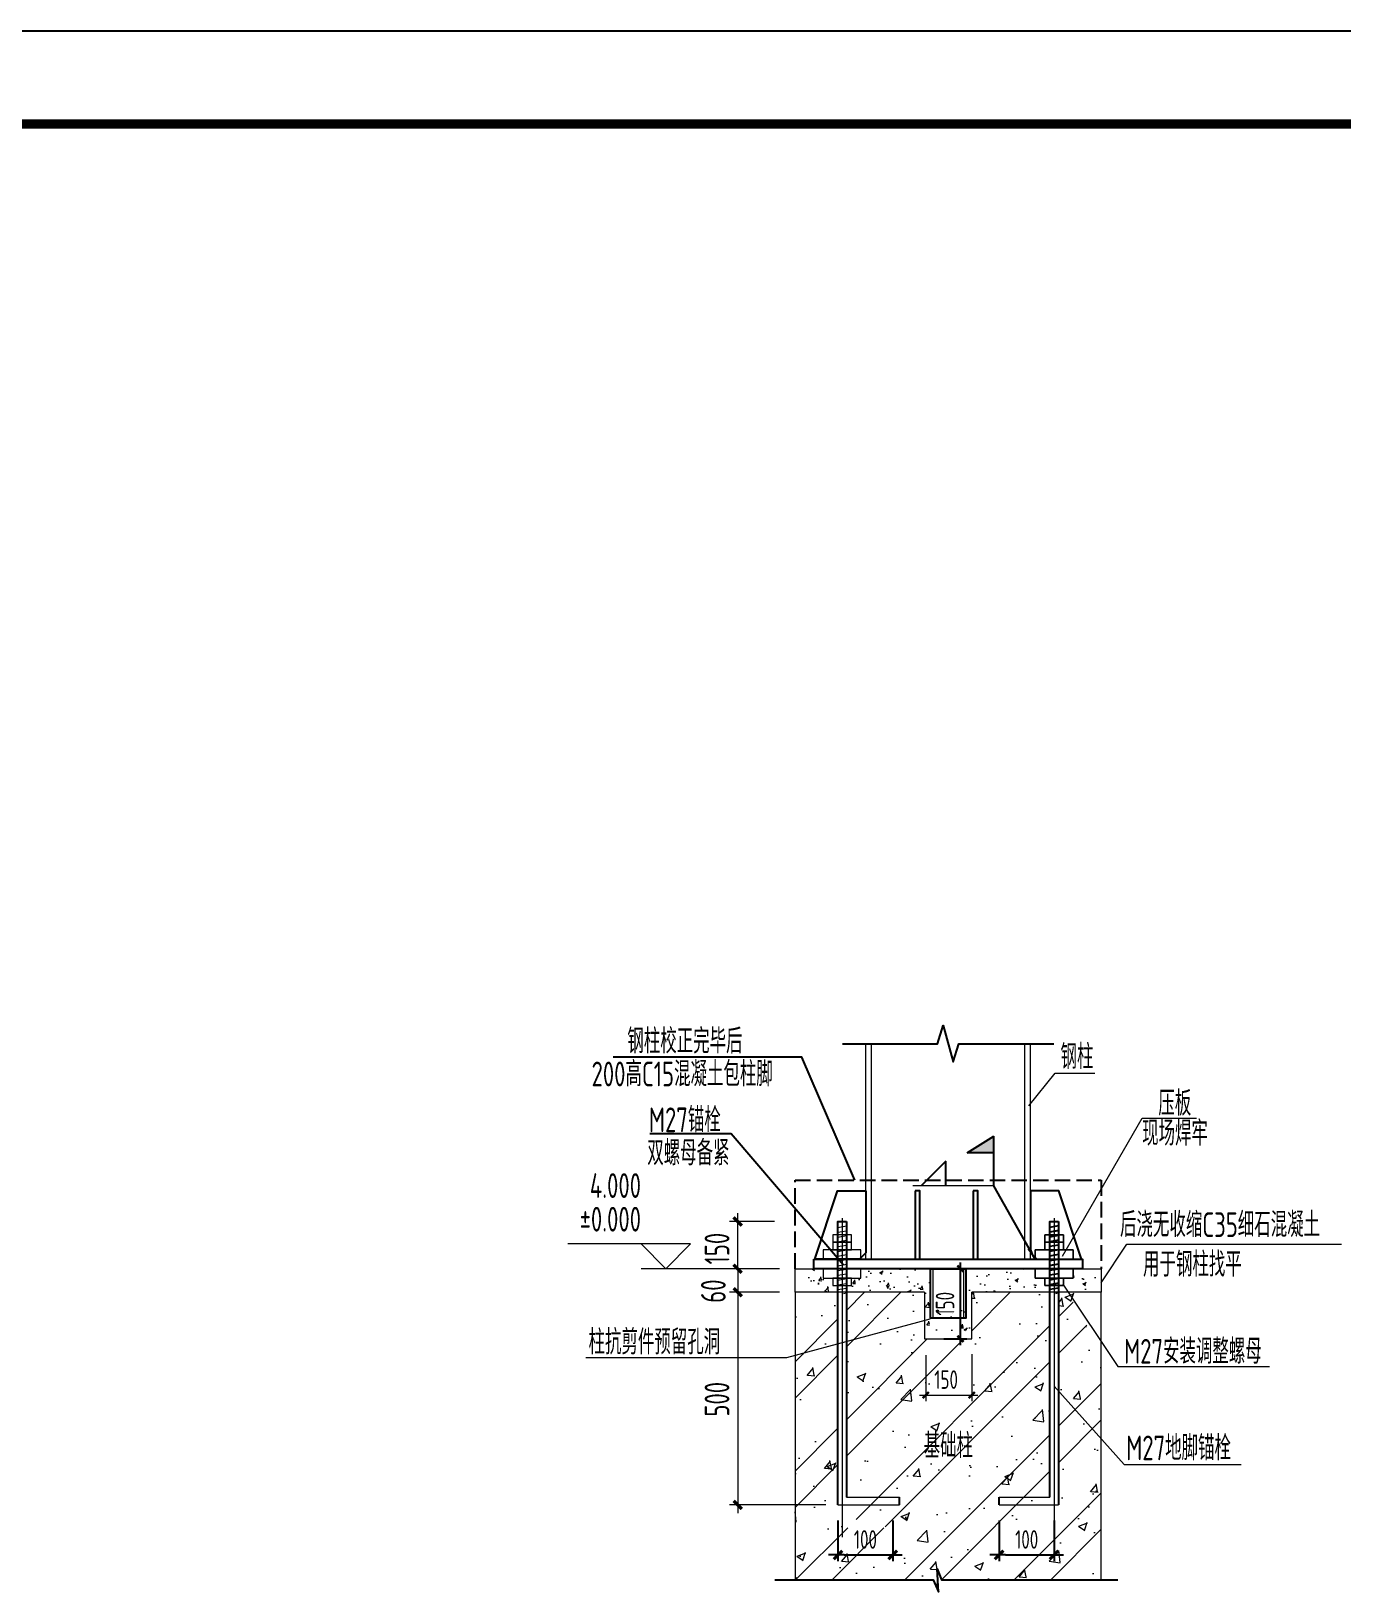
# Model space of a CAD drawing. Extents: x 69728788 to 150676229, y 15322671 to 43663798.
# Drawn here: x 75233381 to 75261641, y 20609683 to 20643303 of the extents above; entities that cross this region are included whole.
import ezdxf
from ezdxf.enums import TextEntityAlignment as Align

# ---------------------------------------------------------------- set-up
doc = ezdxf.new("R2010")
doc.units = 0
doc.header["$LTSCALE"] = 1000
doc.header["$MEASUREMENT"] = 0
doc.linetypes.add('DASH', pattern=[0.35, 0.25, -0.1])
doc.linetypes.add('HIDDEN', pattern=[0.375, 0.25, -0.125])
doc.layers.get('0').update_dxf_attribs({"linetype": 'CONTINUOUS'})
doc.layers.get('DEFPOINTS').update_dxf_attribs({"linetype": 'CONTINUOUS'})
for name, color, linetype in [('A-1', 1, 'CONTINUOUS'), ('AXIS', 3, 'CONTINUOUS'), ('BOLT', 2, 'CONTINUOUS'), ('COLU', 7, 'CONTINUOUS'), ('DIM', 3, 'CONTINUOUS'), ('OTHER', 7, 'CONTINUOUS'), ('PUB_TITLE', 4, 'CONTINUOUS'), ('TEXT', 7, 'CONTINUOUS'), ('THIN', 7, 'CONTINUOUS'), ('WALL', 4, 'CONTINUOUS'), ('WELD', 7, 'CONTINUOUS'), ('引线', 254, 'CONTINUOUS'), ('虚线', 5, 'HIDDEN'), ('钢板', 4, 'CONTINUOUS'), ('钢柱', 3, 'CONTINUOUS')]:
    doc.layers.add(name, color=color, linetype=linetype)
for name, color, linetype, lineweight in [('加强板', 3, 'CONTINUOUS', 20), ('填满-深', 8, 'CONTINUOUS', 5), ('砼柱', 7, 'CONTINUOUS', 20)]:
    doc.layers.add(name, color=color, linetype=linetype, lineweight=lineweight)
doc.styles.add('TSSD_Dimension', font='Tssdeng.shx', dxfattribs={"width": 0.7, "bigfont": 'hztxt.shx'})
doc.styles.add('TSSD_Label', font='tssdeng.shx', dxfattribs={"width": 0.6, "bigfont": 'hztxt.shx'})
doc.styles.add('TSSD_Rein', font='atssdeng.shx', dxfattribs={"width": 0.7, "bigfont": 'atssdchn.shx'})
doc.dimstyles.new('TSSD_100_100', dxfattribs={"dimtxt": 300, "dimasz": 100, "dimexe": 100, "dimexo": 250, "dimgap": 100, "dimtad": 1, "dimdec": 0, "dimzin": 0, "dimdsep": 46, "dimtxsty": 'TSSD_Dimension', "dimblk": '_tsdbk', "dimcen": 0, "dimclrt": 7, "dimadec": 0, "dimazin": 0, "dimtfac": 1, "dimtdec": 0, "dimtix": 1, "dimtmove": 2, "dimatfit": 3, "dimldrblk": '_tsdbk', "dimfxl": 250, "dimtolj": 1, "dimtzin": 0, "dimarcsym": 0})
doc.dimstyles.new('TSSD_20_100', dxfattribs={"dimtxt": 300, "dimasz": 100, "dimexe": 100, "dimexo": 250, "dimgap": 100, "dimtad": 1, "dimdec": 0, "dimlfac": 0.2, "dimzin": 0, "dimdsep": 46, "dimtxsty": 'TSSD_Dimension', "dimblk": 'ARCHTICK', "dimcen": 0, "dimdle": 100, "dimclrt": 7, "dimadec": 0, "dimazin": 0, "dimtfac": 1, "dimtdec": 0, "dimtix": 1, "dimtmove": 2, "dimatfit": 3, "dimfxl": 1, "dimtolj": 1, "dimtzin": 0, "dimarcsym": 0})
doc.dimstyles.new('TSSD_LEADER_STYLE_200.0', dxfattribs={"dimtxt": 0.18, "dimasz": 200, "dimexe": 0.18, "dimexo": 0.0625, "dimgap": 0.09, "dimtad": 0, "dimtih": 1, "dimtoh": 1, "dimdec": 4, "dimzin": 0, "dimdsep": 46, "dimtxsty": 'Standard', "dimcen": 0.09, "dimadec": 0, "dimazin": 0, "dimtfac": 1, "dimtdec": 4, "dimtofl": 0, "dimtmove": 0, "dimatfit": 3, "dimfxl": 1, "dimtolj": 1, "dimtzin": 0, "dimarcsym": 0})
pattern_1 = [(10, (73335685.844, 21656727.014), (-13.230337, 75.032972), [])]

# ---------------------------------------------------------------- blocks, each defined once
blk = doc.blocks.new('_ArchTick')
at = {"color": 0, "linetype": 'ByBlock', "const_width": 0.4}
blk.add_lwpolyline([(-0.5, -0.5), (0.5, 0.5)], dxfattribs=at)
blk = doc.blocks.new('*D190')
at = {"layer": 'DEFPOINTS', "color": 0}
for p in [(73047497, 21856197), (73048021, 21856197), (73047502, 21855063)]:
    blk.add_point(p, dxfattribs=at)
at = {"layer": 'DIM', "color": 0, "lineweight": -2}
for p, q in [((73047747, 21856197), (73048121, 21856197)), ((73048021, 21854963), (73048021, 21856297)), ((73047752, 21855063), (73048121, 21855063))]:
    blk.add_line(p, q, dxfattribs=at)
at = {"layer": 'DIM', "color": 0, "lineweight": -2, "xscale": 100, "yscale": 100, "zscale": 100}
for p, rotation in [((73048021, 21856197), 90), ((73048021, 21855063), 270)]:
    blk.add_blockref('_ArchTick', p, dxfattribs=dict(at, rotation=rotation))
at = {"layer": 'DIM', "color": 7, "lineweight": 5, "insert": (73047771, 21855630), "char_height": 300, "attachment_point": 5, "rotation": 90, "style": 'TSSD_Dimension'}
blk.add_mtext('\\A1;150', dxfattribs=at)
blk = doc.blocks.new('_WELD001')
at = {"linetype": 'ByBlock'}
h = blk.add_hatch(color=0, dxfattribs=at)
h.paths.add_polyline_path([(0.8, 1), (0, 1.5), (0, 1)])
edge = h.paths.add_edge_path()
edge.add_line((0, 0), (0, 1.5))
at = {"color": 0, "linetype": 'ByBlock'}
for p, q in [((0, 0), (0, 1.5)), ((0.8, 1), (0, 1.5)), ((0, 1), (0.8, 1))]:
    blk.add_line(p, q, dxfattribs=at)
blk = doc.blocks.new('_WELD004')
at = {"color": 0, "linetype": 'ByBlock'}
for p, q in [((0, 1), (1, 0)), ((0, 0), (0, 1))]:
    blk.add_line(p, q, dxfattribs=at)
blk = doc.blocks.new('_tsdbk')
blk.add_line((-1, 0), (1.5, 0))
at = {"const_width": 0.5}
blk.add_lwpolyline([(-0.7, -0.7), (0.7, 0.7)], dxfattribs=at)
blk = doc.blocks.new('*D191')
at = {"layer": 'DEFPOINTS', "color": 0}
for p in [(73048647, 21852377), (73049536, 21852377), (73049536, 21851569)]:
    blk.add_point(p, dxfattribs=at)
at = {"layer": 'DIM', "color": 0, "lineweight": -2}
for p, q in [((73048647, 21852127), (73048647, 21851469)), ((73049536, 21852127), (73049536, 21851469)), ((73048747, 21851569), (73049436, 21851569))]:
    blk.add_line(p, q, dxfattribs=at)
at = {"layer": 'DIM', "color": 0, "lineweight": -2, "xscale": 100, "yscale": 100, "zscale": 100, "rotation": 180}
blk.add_blockref('_tsdbk', (73048647, 21851569), dxfattribs=at)
at = {"layer": 'DIM', "color": 0, "lineweight": -2, "xscale": 100, "yscale": 100, "zscale": 100}
blk.add_blockref('_tsdbk', (73049536, 21851569), dxfattribs=at)
at = {"layer": 'DIM', "color": 7, "insert": (73049091, 21851819), "char_height": 300, "attachment_point": 5, "style": 'TSSD_Dimension'}
blk.add_mtext('\\A1;100', dxfattribs=at)
blk = doc.blocks.new('*D192')
at = {"layer": 'DEFPOINTS', "color": 0}
for p in [(73046039, 21852377), (73046927, 21852377), (73046927, 21851569)]:
    blk.add_point(p, dxfattribs=at)
at = {"layer": 'DIM', "color": 0, "lineweight": -2}
for p, q in [((73046039, 21852127), (73046039, 21851469)), ((73046927, 21852127), (73046927, 21851469)), ((73046139, 21851569), (73046827, 21851569))]:
    blk.add_line(p, q, dxfattribs=at)
at = {"layer": 'DIM', "color": 0, "lineweight": -2, "xscale": 100, "yscale": 100, "zscale": 100, "rotation": 180}
blk.add_blockref('_tsdbk', (73046039, 21851569), dxfattribs=at)
at = {"layer": 'DIM', "color": 0, "lineweight": -2, "xscale": 100, "yscale": 100, "zscale": 100}
blk.add_blockref('_tsdbk', (73046927, 21851569), dxfattribs=at)
at = {"layer": 'DIM', "color": 7, "insert": (73046483, 21851819), "char_height": 300, "attachment_point": 5, "style": 'TSSD_Dimension'}
blk.add_mtext('\\A1;100', dxfattribs=at)
blk = doc.blocks.new('125689')
at = {"layer": '填满-深'}
h = blk.add_hatch(dxfattribs=at)
h.set_pattern_fill('_USER', color=256, scale=76.190476, angle=10, style=0, pattern_type=0)
h.set_pattern_definition(pattern_1)
h.paths.add_polyline_path([(73046038.5, 21856939.5), (73046175.7, 21856939.5), (73046175.7, 21855796.6), (73046038.5, 21855796.6)])
h = blk.add_hatch(dxfattribs=at)
h.set_pattern_fill('_USER', color=256, scale=76.190476, angle=10, style=0, pattern_type=0)
h.set_pattern_definition(pattern_1)
h.paths.add_polyline_path([(73046038.5, 21856939.5), (73046175.7, 21856939.5), (73046175.7, 21855796.6), (73046038.5, 21855796.6)])
h = blk.add_hatch(dxfattribs=at)
h.set_pattern_fill('_USER', color=256, scale=76.190476, angle=10, style=0, pattern_type=0)
h.set_pattern_definition([(10, (73339114.415, 21656738.98), (-13.230337, 75.032972), [])])
h.paths.add_polyline_path([(73049467.1, 21856951.4), (73049604.3, 21856951.4), (73049604.3, 21855808.6), (73049467.1, 21855808.6)])
h = blk.add_hatch(dxfattribs=at)
h.set_pattern_fill('_USER', color=256, scale=76.190476, angle=10, style=0, pattern_type=0)
h.set_pattern_definition([(10, (73339114.415, 21656727.014), (-13.230337, 75.032972), [])])
h.paths.add_polyline_path([(73049467.1, 21856939.5), (73049604.3, 21856939.5), (73049604.3, 21855796.6), (73049467.1, 21855796.6)])
h = blk.add_hatch(dxfattribs=at)
h.set_pattern_fill('AR-CONC', color=256, scale=76.190476, style=0)
h.set_pattern_definition([(50, (72847837.25, 21825193.84), (546.4839, -47.81115), [57.1429, -628.5714]), (355, (72847837.25, 21825193.84), (-105.7153, 573.0988), [45.7143, -502.8571]), (100.4514, (72847882.8, 21825189.85), (440.769, 525.2873), [48.564, -534.2035]), (46.1842, (72847837.25, 21825346.2), (813.136, -126.1097), [85.7143, -942.857]), (96.6356, (72847905, 21825335.7), (712.124, 742.185), [72.846, -801.305]), (351.1842, (72847837.25, 21825346.2), (712.1234, 742.1856), [68.5714, -754.2857]), (21, (72847913.44, 21825308.12), (454.7863, -306.75725), [57.1429, -628.5714]), (326, (72847913.44, 21825308.1), (185.3831, 552.4953), [45.7143, -502.8571]), (71.4514, (72847951.34, 21825282.56), (640.1696, 245.7375), [48.564, -534.2035]), (37.5, (72847837.25, 21825193.84), (9.26465, 253.63341), [0, -496.7619, 0, -510.4762, 0, -504.7619]), (7.5, (72847837.25, 21825193.84), (200.43393, 300.50416), [0, -291.0476, 0, -485.33333, 0, -192.38095]), (327.5, (72847667.35, 21825193.84), (406.72186, -17.18466), [0, -190.4762, 0, -594.2857, 0, -788.57143]), (317.5, (72847591.16, 21825193.84), (444.3323, 76.27046), [0, -247.61905, 0, -394.6667, 0, -560])])
h.paths.add_polyline_path([(73046038.5, 21855922.6), (73045954.7, 21855922.6), (73045954.7, 21856044.5), (73045802.4, 21856044.5), (73045802.4, 21856196.9), (73045345.2, 21856196.9), (73045345.2, 21855816), (73046038.5, 21855816)])
h.paths.add_polyline_path([(73047537.9, 21856196.9), (73046411.9, 21856196.9), (73046411.9, 21856044.5), (73046259.5, 21856044.5), (73046259.5, 21855922.6), (73046175.7, 21855922.6), (73046175.7, 21855816), (73047440.4, 21855816), (73047440.4, 21855199.8), (73047821.4, 21855199.8), (73047821.4, 21855533.9), (73047537.9, 21855533.9)])
h.paths.add_polyline_path([(73049230.9, 21856196.9), (73048104.9, 21856196.9), (73048104.9, 21855533.9), (73047821.4, 21855533.9), (73047821.4, 21855199.8), (73048202.4, 21855199.8), (73048202.4, 21855816), (73049467.1, 21855816), (73049467.1, 21855922.6), (73049383.3, 21855922.6), (73049383.3, 21856044.5), (73049230.9, 21856044.5)])
h.paths.add_polyline_path([(73050297.6, 21856196.9), (73049840.4, 21856196.9), (73049840.4, 21856044.5), (73049777, 21856044.5), (73050037.1, 21855816), (73050297.6, 21855816)])
h.paths.add_polyline_path([(73048307.2, 21855694.8), (73048307.2, 21856036), (73048557.2, 21856036), (73048557.2, 21855694.8)], flags=25)
h = blk.add_hatch(dxfattribs=at)
h.set_pattern_fill('ANSI32', color=256, scale=3333.333333, style=0)
h.set_pattern_definition([(45, (72847837.3, 21825193.8), (-883.8835, 883.8835), []), (45, (72848426.5, 21825193.8), (-883.8835, 883.8835), [])])
h.paths.add_polyline_path([(73049467.1, 21855816), (73048202.4, 21855816), (73048202.4, 21855063.1), (73047821.4, 21855063.1), (73047821.4, 21851166.6), (73050297.6, 21851166.6), (73050297.6, 21854885.3), (73049752.5, 21855816), (73049604.3, 21855816), (73049604.3, 21852196.9, -0.4142136), (73049413.8, 21852006.4), (73048842.4, 21852006.4), (73048842.4, 21852143.6), (73049429, 21852143.6, 0.4142136), (73049467.1, 21852181.7)])
h.paths.add_polyline_path([(73046175.7, 21852181.7, 0.4142136), (73046213.8, 21852143.6), (73046800.4, 21852143.6), (73046800.4, 21852006.4), (73046229, 21852006.4, -0.4142136), (73046038.5, 21852196.9), (73046038.5, 21855816), (73045345.2, 21855816), (73045345.2, 21851166.6), (73047577.7, 21851166.6), (73047662.9, 21850974.7), (73047645.8, 21851344.7), (73047712.8, 21851166.6), (73047821.4, 21851166.6), (73047821.4, 21855063.1), (73047440.4, 21855063.1), (73047440.4, 21855816), (73046175.7, 21855816)])
h.paths.add_polyline_path([(73047441.6, 21853660.5), (73048153.6, 21853660.5), (73048153.6, 21854052.9), (73047441.6, 21854052.9)], flags=9)
h = blk.add_hatch(dxfattribs=at)
h.set_pattern_fill('AR-CONC', color=256, scale=200, style=0)
h.set_pattern_definition([(50, (72847837.3, 21825193.8), (1434.5204, -125.504), [150, -1650]), (355, (72847837.3, 21825193.8), (-277.503, 1504.384), [120, -1320]), (100.4514, (72847956.8, 21825183.4), (1157.019, 1378.879), [127.48, -1402.284]), (46.1842, (72847837.3, 21825593.8), (2134.482, -331.038), [225, -2475]), (96.6356, (72848015.1, 21825566.3), (1869.325, 1948.236), [191.22, -2103.426]), (351.1842, (72847837.3, 21825593.8), (1869.324, 1948.237), [180, -1980]), (21, (72848037.3, 21825493.8), (1193.814, -805.238), [150, -1650]), (326, (72848037.3, 21825493.8), (486.631, 1450.3), [120, -1320]), (71.4514, (72848136.7, 21825426.7), (1680.445, 645.061), [127.48, -1402.284]), (37.5, (72847837.25, 21825193.84), (24.3197, 665.7877), [0, -1304, 0, -1340, 0, -1325]), (7.5, (72847837.25, 21825193.84), (526.139, 788.8234), [0, -764, 0, -1274, 0, -505]), (327.5, (72847391.25, 21825193.84), (1067.6449, -45.1097), [0, -500, 0, -1560, 0, -2070]), (317.5, (72847191.3, 21825193.8), (1166.3723, 200.21), [0, -650, 0, -1036, 0, -1470])])
h.paths.add_polyline_path([(73047821.4, 21851166.6), (73050297.6, 21851166.6), (73050297.6, 21854885.3), (73049752.5, 21855816), (73049604.3, 21855816), (73049604.3, 21852196.9, -0.4142136), (73049413.8, 21852006.4), (73048842.4, 21852006.4), (73048842.4, 21852143.6), (73049429, 21852143.6, 0.4142136), (73049467.1, 21852181.7), (73049467.1, 21855816), (73048202.4, 21855816), (73048202.4, 21855006.4), (73047821.4, 21855006.4)])
h.paths.add_polyline_path([(73046175.7, 21852181.7, 0.4142136), (73046213.8, 21852143.6), (73046800.4, 21852143.6), (73046800.4, 21852006.4), (73046229, 21852006.4, -0.4142136), (73046038.5, 21852196.9), (73046038.5, 21854916.5), (73045345.2, 21854754.3), (73045345.2, 21851166.6), (73047577.7, 21851166.6), (73047662.9, 21850974.7), (73047645.8, 21851344.7), (73047712.8, 21851166.6), (73047821.4, 21851166.6), (73047821.4, 21855006.4), (73047440.4, 21855006.4), (73047440.4, 21855244.5), (73046175.7, 21854948.6)])
h.paths.add_polyline_path([(73046107.1, 21854932.6), (73046175.7, 21854948.6), (73046175.7, 21855816), (73046107.1, 21855816)])
h.paths.add_polyline_path([(73046038.5, 21854916.5), (73046038.5, 21855816), (73045345.2, 21855816), (73045345.2, 21854754.3)])
h.paths.add_polyline_path([(73050297.6, 21854885.3), (73050297.6, 21855587), (73050037.1, 21855816), (73049752.5, 21855816)], flags=16)
h.paths.add_polyline_path([(73046175.7, 21855816), (73046175.7, 21854948.6), (73047440.4, 21855244.5), (73047440.4, 21855816)])
h.paths.add_polyline_path([(73047437.5, 21853647), (73048227, 21853647), (73048227, 21854095.4), (73047437.5, 21854095.4)], flags=9)
blk.add_circle((73049840.4, 21856349.3, 64), 1)
at = {"layer": 'A-1', "lineweight": 5}
blk.add_line((73049256.3, 21856349.3, 64), (73049154.7, 21856450.9, 64), dxfattribs=at)
at = {"layer": 'AXIS', "linetype": 'ByBlock', "lineweight": 5}
for p, q in [((73046107.1, 21857012.6, 64), (73046107.1, 21851855.5, 64)), ((73049535.7, 21857012.6, 64), (73049535.7, 21851855.5, 64))]:
    blk.add_line(p, q, dxfattribs=at)
at = {"layer": 'BOLT', "color": 0, "elevation": 64}
for points in [[(73046038.5, 21852376.8), (73046038.5, 21856958.8), (73046175.7, 21856958.8)], [(73046175.7, 21856958.8), (73046175.7, 21852500.3)], [(73049467.1, 21852500.3), (73049467.1, 21856958.8), (73049604.3, 21856958.8)], [(73049604.3, 21856958.8), (73049604.3, 21852376.8)], [(73047034.8, 21852376.8), (73047034.8, 21852500.3)], [(73048647.2, 21852376.8), (73048647.2, 21852500.3)]]:
    blk.add_lwpolyline(points, dxfattribs=at)
at = {"layer": 'COLU', "lineweight": 5}
for p, q in [((73046038.5, 21852376.8, 64), (73047034.8, 21852376.8, 64)), ((73046175.7, 21852500.3, 64), (73047034.8, 21852500.3, 64)), ((73048647.2, 21852500.3, 64), (73049467.1, 21852500.3, 64)), ((73048647.2, 21852376.8, 64), (73049604.3, 21852376.8, 64))]:
    blk.add_line(p, q, dxfattribs=at)
at = {"layer": 'DIM', "lineweight": 5}
for p, q in [((73044417.6, 21856958.8, 64), (73044417.6, 21857092.1, 64)), ((73045011.9, 21856958.8, 64), (73044284.2, 21856958.8, 64)), ((73044417.6, 21856196.9, 64), (73044417.6, 21856958.8, 64)), ((73045011.9, 21856196.9, 64), (73044284.2, 21856196.9, 64)), ((73045095.2, 21856196.9, 64), (73044317.6, 21856196.9, 64)), ((73044417.6, 21856196.9, 64), (73044417.6, 21856296.9, 64)), ((73044417.6, 21856196.9, 64), (73044417.6, 21856063.6, 64)), ((73044417.6, 21856196.9, 64), (73044417.6, 21855816, 64)), ((73045011.9, 21855816, 64), (73044284.2, 21855816, 64)), ((73045095.2, 21855816, 64), (73044317.6, 21855816, 64)), ((73044417.6, 21855949.3, 64), (73044417.6, 21852243.5, 64)), ((73044417.6, 21855816, 64), (73044417.6, 21855716, 64)), ((73045842.4, 21852376.8, 64), (73044284.2, 21852376.8, 64))]:
    blk.add_line(p, q, dxfattribs=at)
at = {"layer": 'DIM', "lineweight": 9}
for p, q in [((73047459.7, 21854797.1), (73047459.7, 21854053.5)), ((73048202.4, 21854813.1), (73048202.4, 21854053.5)), ((73047359.7, 21854153.5), (73048302.4, 21854153.5))]:
    blk.add_line(p, q, dxfattribs=at)
at = {"layer": 'TEXT', "lineweight": 9, "elevation": 64}
for points in [[(73049124, 21858831.8), (73049550.7, 21859360.5), (73050195, 21859360.5)], [(73049672, 21856397.3), (73050961.3, 21858631.2), (73051838.1, 21858631.2)], [(73050297.6, 21855967), (73050711.9, 21856591), (73054180.5, 21856591)], [(73049675.4, 21855947.5), (73050565, 21854613.2), (73053019.9, 21854613.2)], [(73047526.7, 21855381.2), (73045208.3, 21854754.8), (73041964.2, 21854754.8)], [(73049535.7, 21854299.7), (73050667.7, 21853033.7), (73052559.9, 21853033.7)]]:
    blk.add_lwpolyline(points, dxfattribs=at)
at = {"layer": 'THIN', "lineweight": 5}
for p, q in [((73042854.6, 21856596.9, 64), (73041670, 21856596.9, 64)), ((73043254.6, 21856196.9, 64), (73042854.6, 21856596.9, 64)), ((73043654.6, 21856596.9, 64), (73042854.6, 21856596.9, 64)), ((73043254.6, 21856196.9, 64), (73043654.6, 21856596.9, 64)), ((73044417.6, 21856196.9, 64), (73042854.6, 21856196.9, 64)), ((73043254.6, 21856196.9, 64), (73043254.6, 21856196.9, 64))]:
    blk.add_line(p, q, dxfattribs=at)
at = {"layer": 'THIN'}
blk.add_lwpolyline([(73046114.7, 21859833.8), (73047648.1, 21859833.8), (73047741.4, 21860127.1), (73047901.4, 21859540.4), (73047994.7, 21859833.8), (73049528.1, 21859833.8)], dxfattribs=at)
at = {"layer": 'WELD', "lineweight": 5}
blk.add_line((73048557.8, 21857537.7, 64), (73047250, 21857537.7, 64), dxfattribs=at)
at = {"layer": '加强板', "elevation": 64}
for points in [[(73046259.5, 21856745.5), (73045954.7, 21856745.5), (73045954.7, 21856623.6), (73046259.5, 21856623.6)], [(73046259.5, 21856745.5), (73045954.7, 21856745.5), (73045954.7, 21856623.6), (73046259.5, 21856623.6)], [(73046259.5, 21856623.6), (73045954.7, 21856623.6), (73045954.7, 21856501.7), (73046259.5, 21856501.7)], [(73046259.5, 21856623.6), (73045954.7, 21856623.6), (73045954.7, 21856501.7), (73046259.5, 21856501.7)], [(73049383.3, 21856745.5), (73049688.1, 21856745.5), (73049688.1, 21856623.6), (73049383.3, 21856623.6)], [(73049688.1, 21856745.5), (73049383.3, 21856745.5), (73049383.3, 21856623.6), (73049688.1, 21856623.6)], [(73049383.3, 21856623.6), (73049688.1, 21856623.6), (73049688.1, 21856501.7), (73049383.3, 21856501.7)], [(73049688.1, 21856623.6), (73049383.3, 21856623.6), (73049383.3, 21856501.7), (73049688.1, 21856501.7)], [(73046411.9, 21856501.7), (73045802.4, 21856501.7), (73045802.4, 21856349.3), (73046411.9, 21856349.3)], [(73046411.9, 21856501.7), (73045802.4, 21856501.7), (73045802.4, 21856349.3), (73046411.9, 21856349.3)], [(73049230.9, 21856501.7), (73049840.4, 21856501.7), (73049840.4, 21856349.3), (73049230.9, 21856349.3)], [(73049840.4, 21856501.7), (73049230.9, 21856501.7), (73049230.9, 21856349.3), (73049840.4, 21856349.3)], [(73046411.9, 21856196.9), (73045802.4, 21856196.9), (73045802.4, 21856044.5), (73046411.9, 21856044.5)], [(73046411.9, 21856196.9), (73045802.4, 21856196.9), (73045802.4, 21856044.5), (73046411.9, 21856044.5)], [(73049230.9, 21856196.9), (73049840.4, 21856196.9), (73049840.4, 21856044.5), (73049230.9, 21856044.5)], [(73049840.4, 21856196.9), (73049230.9, 21856196.9), (73049230.9, 21856044.5), (73049840.4, 21856044.5)], [(73046259.5, 21856044.5), (73045954.7, 21856044.5), (73045954.7, 21855922.6), (73046259.5, 21855922.6)], [(73046259.5, 21856044.5), (73045954.7, 21856044.5), (73045954.7, 21855922.6), (73046259.5, 21855922.6)], [(73049383.3, 21856044.5), (73049688.1, 21856044.5), (73049688.1, 21855922.6), (73049383.3, 21855922.6)], [(73049688.1, 21856044.5), (73049383.3, 21856044.5), (73049383.3, 21855922.6), (73049688.1, 21855922.6)]]:
    blk.add_lwpolyline(points, close=True, dxfattribs=at)
at = {"layer": '引线', "elevation": 64}
for points in [[(73046312.1, 21857625.5), (73045454.9, 21859615.3), (73042404, 21859615.3)], [(73046128.8, 21856253.1), (73044314.4, 21858378.2), (73042995.9, 21858378.2)], [(73045017.3, 21851166.6), (73047577.7, 21851166.6), (73047662.9, 21850974.7), (73047645.8, 21851344.7), (73047712.8, 21851166.6), (73050566.4, 21851166.6)]]:
    blk.add_lwpolyline(points, dxfattribs=at)
at = {"layer": '砼柱', "lineweight": 5}
for p, q in [((73045345.2, 21855816, 64), (73045345.2, 21851166.6, 64)), ((73047440.4, 21855816, 64), (73045345.2, 21855816, 64)), ((73050297.6, 21855816, 64), (73048202.4, 21855816, 64)), ((73050297.6, 21851166.6, 64), (73050297.6, 21855816, 64))]:
    blk.add_line(p, q, dxfattribs=at)
at = {"layer": '砼柱', "elevation": 64}
for points in [[(73047440.4, 21855816), (73045345.2, 21855816), (73045345.2, 21856196.9), (73050297.6, 21856196.9), (73050297.6, 21855816), (73048202.4, 21855816)], [(73047440.4, 21855816), (73047440.4, 21855063.1), (73048202.4, 21855063.1), (73048202.4, 21855816)]]:
    blk.add_lwpolyline(points, dxfattribs=at)
at = {"layer": '虚线', "linetype": 'DASH', "elevation": 64}
blk.add_lwpolyline([(73045345.2, 21856196.9), (73045345.2, 21857625.5), (73050297.6, 21857625.5), (73050297.6, 21856196.9)], dxfattribs=at)
at = {"layer": '钢板', "elevation": 64}
for points in [[(73046488.1, 21857455.7), (73046488.1, 21856450.9), (73046386.5, 21856349.3), (73045665.2, 21856349.3), (73046030.9, 21857455.7), (73046488.1, 21857455.7)], [(73049154.7, 21857455.7), (73049154.7, 21856450.9), (73049256.3, 21856349.3), (73049977.6, 21856349.3), (73049611.9, 21857455.7), (73049154.7, 21857455.7)]]:
    blk.add_lwpolyline(points, dxfattribs=at)
at = {"layer": '钢柱', "lineweight": 5}
for p, q in [((73046488.1, 21856349.3, 64), (73046488.1, 21859833.8, 64)), ((73046579.5, 21856349.3, 64), (73046579.5, 21859833.8, 64)), ((73049063.3, 21856349.3, 64), (73049063.3, 21859833.8, 64)), ((73049154.7, 21856349.3, 64), (73049154.7, 21859833.8, 64)), ((73047573.4, 21856196.9, 64), (73047573.4, 21855397.2, 64)), ((73048069.4, 21856196.9, 64), (73048069.4, 21855397.2, 64))]:
    blk.add_line(p, q, dxfattribs=at)
at = {"layer": '钢柱', "elevation": 64}
for points in [[(73047287.7, 21857455.7), (73047287.7, 21856349.3), (73047363.9, 21856349.3), (73047363.9, 21857455.7)], [(73048223.6, 21857455.7), (73048223.6, 21856349.3), (73048299.8, 21856349.3), (73048299.8, 21857455.7)], [(73045650, 21856349.3), (73049992.8, 21856349.3), (73049992.8, 21856196.9), (73045650, 21856196.9)], [(73047537.9, 21856196.9), (73048104.9, 21856196.9), (73048104.9, 21855397.2), (73047537.9, 21855397.2)]]:
    blk.add_lwpolyline(points, close=True, dxfattribs=at)
at = {"layer": 'DIM', "lineweight": 5}
for p, xscale, yscale, zscale, rotation in [((73044417.6, 21856958.8, 64), 133.3333333320916, 133.3333333320916, 133.3333333333333, 270), ((73044417.6, 21856196.9, 64), 133.3333333320916, 133.3333333320916, 133.3333333333333, 90), ((73044417.6, 21856196.9, 64), 100, 100, 100, 270), ((73044417.6, 21855816, 64), 133.3333333320916, 133.3333333320916, 133.3333333333333, 90), ((73044417.6, 21855816, 64), 100, 100, 100, 90), ((73044417.6, 21852376.8, 64), 133.3333333320916, 133.3333333320916, 133.3333333333333, 270)]:
    blk.add_blockref('_ArchTick', p, dxfattribs=dict(at, xscale=xscale, yscale=yscale, zscale=zscale, rotation=rotation))
at = {"layer": 'DIM', "lineweight": 9, "xscale": 100, "yscale": 100, "zscale": 100, "rotation": 180}
blk.add_blockref('_ArchTick', (73047459.7, 21854153.5), dxfattribs=at)
at = {"layer": 'DIM', "lineweight": 9, "xscale": 100, "yscale": 100, "zscale": 100}
blk.add_blockref('_ArchTick', (73048202.4, 21854153.5), dxfattribs=at)
at = {"layer": 'WELD'}
for name, p, xscale, yscale, zscale in [('_WELD001', (73048557.8, 21857537.7, 64), -533.3333333283663, 533.3333333320916, 533.3333333333333), ('_WELD004', (73047783.3, 21857537.7, 64), -400, 400, 399.9999999999999)]:
    blk.add_blockref(name, p, dxfattribs=dict(at, xscale=xscale, yscale=yscale, zscale=zscale))
at = {"layer": 'DIM', "color": 7, "style": 'TSSD_Dimension', "width": 0.7}
for s, p in [('150', (73044284.2, 21856265.5, 64)), ('60', (73044224.2, 21855646.1, 64)), ('500', (73044284.2, 21853805.6, 64))]:
    blk.add_text(s, height=400, rotation=90, dxfattribs=at).set_placement(p)
blk.add_text('150', height=300, dxfattribs=at).set_placement((73047596.8, 21854253.5))
at = {"layer": 'TEXT', "lineweight": 5, "style": 'TSSD_Rein', "width": 0.7}
for s, p in [('钢柱校正完毕后', (73042634, 21859675.8, 64)), ('钢柱', (73049638.9, 21859425.1, 64)), ('200高C15混凝土包柱脚', (73042054.8, 21859144.7, 64)), ('压板', (73051220.7, 21858670.7, 64)), ('现场焊牢', (73050958, 21858186.8, 64)), ('后浇无收缩C35细石混凝土', (73050601.3, 21856708.6, 64)), ('用于钢柱找平', (73050972.8, 21856067.1, 64)), ('柱抗剪件预留孔洞', (73042006.2, 21854811.1, 64)), ('基础柱', (73047426.4, 21853135.5, 64))]:
    blk.add_text(s, height=400, dxfattribs=at).set_placement(p)
at = {"layer": 'TEXT', "lineweight": 5, "style": 'TSSD_Label', "width": 0.7}
for s, p in [('4.000', (73042854.6, 21857220.7, 64)), ('%%P0.000', (73042854.6, 21856676.9, 64))]:
    blk.add_text(s, height=400, dxfattribs=at).set_placement(p, align=Align.BOTTOM_RIGHT)
at = {"layer": 'WALL', "lineweight": 5, "style": 'TSSD_Rein', "width": 0.7}
for s, p in [('M27锚栓', (73042981.9, 21858403.8, 64)), ('双螺母备紧', (73042955.7, 21857868.7, 64)), ('M27安装调整螺母', (73050666.4, 21854661.3, 64)), ('M27地脚锚栓', (73050700.4, 21853099.6, 64))]:
    blk.add_text(s, height=400, dxfattribs=at).set_placement(p)
at = {"layer": 'DIM', "lineweight": 5}
dim = blk.add_linear_dim(base=(73048020.8, 21856196.9, 64), p1=(73047502, 21855063.1, 64), p2=(73047497.1, 21856196.9, 64), angle=90, text='150', dimstyle='TSSD_20_100', dxfattribs=at)
dim.commit()
dim.dimension.update_dxf_attribs({"geometry": '*D190', "text_midpoint": (73047770.8, 21855630, 64)})
at = {"layer": 'DIM'}
for base, p1, p2, picture, middle in [((73046927, 21851568.7), (73046038.5, 21852376.8), (73046927, 21852376.8), '*D192', (73046482.8, 21851818.7)), ((73049535.7, 21851568.7), (73048647.2, 21852376.8), (73049535.7, 21852376.8), '*D191', (73049091.4, 21851818.7))]:
    dim = blk.add_linear_dim(base=base, p1=p1, p2=p2, text='100', dimstyle='TSSD_100_100', dxfattribs=at)
    dim.commit()
    dim.dimension.update_dxf_attribs({"geometry": picture, "text_midpoint": middle})
at = {"layer": 'WELD', "lineweight": 5}
blk.add_leader([(73049229.9, 21856349.3), (73048557.8, 21857537.7)], dimstyle='TSSD_LEADER_STYLE_200.0', dxfattribs=at)

msp = doc.modelspace()

# ---------------------------------------------------------------- linework, layer by layer
at = {"layer": 'PUB_TITLE'}
msp.add_lwpolyline([(75107584.3, 20524502.8), (75275784.3, 20524502.8), (75275784.3, 20643302.8), (75107584.3, 20643302.8)], close=True, dxfattribs=at)
at = {"layer": 'PUB_TITLE', "const_width": 200}
msp.add_lwpolyline([(75112584.3, 20526502.8), (75273784.3, 20526502.8), (75273784.3, 20641302.8), (75112584.3, 20641302.8)], close=True, dxfattribs=at)

# ---------------------------------------------------------------- block references
at = {"layer": 'OTHER', "xscale": 1.333333298563957, "yscale": 1.333333298563957, "zscale": 1.3333333}
msp.add_blockref('125689', (-22143940.1, -8524968.3, -21.3), dxfattribs=at)

doc.saveas('drawing.dxf')
